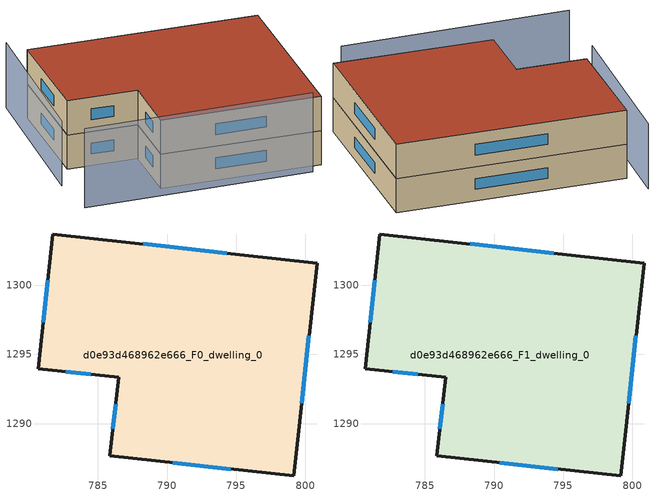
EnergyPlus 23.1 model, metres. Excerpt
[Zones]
d0e93d468962e666_F0_dwelling_0
 floor ground (EU_floor_Construction): 800.84,1301.6 799.15,1286.22 785.87,1287.67 786.49,1293.34 780.68,1293.98 781.74,1303.7 z0
 wall outside (EU_wall_Construction): 800.84,1301.6 781.74,1303.7 780.68,1293.98 786.49,1293.34 785.87,1287.67 799.15,1286.22 800.84,1301.6 z0:3
 window (EU_Window_Construction): 794.3,1302.32 788.28,1302.98 / 799.72,1291.48 800.26,1296.34 / 790.42,1287.17 794.6,1286.71 / 786.28,1291.4 786.09,1289.61 / 782.67,1293.76 784.5,1293.56 / 781.38,1300.37 781.04,1297.31 z1.03:1.97
d0e93d468962e666_F1_dwelling_0
 floor to d0e93d468962e666_F0_dwelling_0 (EU_floor_Construction): 800.84,1301.6 799.15,1286.22 785.87,1287.67 786.49,1293.34 780.68,1293.98 781.74,1303.7 z3
 wall outside (EU_wall_Construction): 800.84,1301.6 781.74,1303.7 780.68,1293.98 786.49,1293.34 785.87,1287.67 799.15,1286.22 800.84,1301.6 z3:6
 window (EU_Window_Construction): 794.3,1302.32 788.28,1302.98 / 799.72,1291.48 800.26,1296.34 / 790.42,1287.17 794.6,1286.71 / 786.28,1291.4 786.09,1289.61 / 782.67,1293.76 784.5,1293.56 / 781.38,1300.37 781.04,1297.31 z4.03:4.97
 roof outside (EU_roof_Construction): 799.15,1286.22 800.84,1301.6 781.74,1303.7 780.68,1293.98 786.49,1293.34 785.87,1287.67 z6
shading: 778.96,1287.11 798.02,1285.37 z0:6.9; 781.02,1306.13 778.99,1291.42 z0:5.7
[Building]
EU S2 Campaign: North Axis=0; Terrain=City; Solar Distribution=FullExterior
[Site:Location]
Cape.Town.Intl.AP: Latitude=-33.965; Longitude=18.602; Time Zone=2; Elevation=46
[SizingPeriod:WeatherFileDays]
AnnualSizingPeriod: Begin Month=1; Begin Day of Month=1; End Month=12; End Day of Month=31; Day of Week for Start Day=Monday; Use Weather File Daylight Saving Period=No; Use Weather File Rain and Snow Indicators=No
[MATERIAL]
EU_InternalMass_Material: Roughness=MediumRough; Thickness=0.1; Conductivity=1; Density=1800; Specific Heat=900; Thermal Absorptance=0.9; Solar Absorptance=0.7; Visible Absorptance=0.7
[MATERIAL:NOMASS] Roughness=MediumRough; Thermal Absorptance=0.9; Solar Absorptance=0.7; Visible Absorptance=0.7
Name | Thermal Resistance
EU_wall_NoMass | 0.493876
EU_roof_NoMass | 0.449382
EU_floor_NoMass | 1.25
[WINDOWMATERIAL:SIMPLEGLAZINGSYSTEM]
EU_Window_SimpleGlazing: UFactor=4.4; Solar Heat Gain Coefficient=0.85; Visible Transmittance=0.85
[CONSTRUCTION]
EU_wall_Construction: EU_wall_NoMass
EU_roof_Construction: EU_roof_NoMass
EU_floor_Construction: EU_floor_NoMass
EU_Window_Construction: EU_Window_SimpleGlazing
EU_InternalMass_Construction: EU_InternalMass_Material
[ZONE] Type=1; Multiplier=1; Ceiling Height=autocalculate; Volume=791.85; Floor Area=autocalculate; Part of Total Floor Area=Yes
d0e93d468962e666_F0_dwelling_0; d0e93d468962e666_F1_dwelling_0
[INTERNALMASS] Construction=EU_InternalMass_Construction; Surface Area=263.95
Name | Zone or ZoneList
d0e93d468962e666_F0_dwelling_0_EU_InternalMass | d0e93d468962e666_F0_dwelling_0
d0e93d468962e666_F1_dwelling_0_EU_InternalMass | d0e93d468962e666_F1_dwelling_0
[OTHEREQUIPMENT] Fuel Type=Electricity; Design Level Calculation Method=Watts/Area; Power per Zone Floor Area=1; Fraction Latent=0; Fraction Radiant=0; Fraction Lost=0; Carbon Dioxide Generation Rate=0; EndUse Subcategory=EU_Step8_InternalGains
Name | Zone or ZoneList or Space or SpaceList | Schedule
EU_Step8_InternalGain_d0e93d468962e666_F0_dwelling_0_f000 | d0e93d468962e666_F0_dwelling_0 | EU_Step8_GainSchedule_d0e93d468962e666_F0_dwelling_0_f000
EU_Step8_InternalGain_d0e93d468962e666_F1_dwelling_0_f000 | d0e93d468962e666_F1_dwelling_0 | EU_Step8_GainSchedule_d0e93d468962e666_F1_dwelling_0_f000
[ZONEVENTILATION:DESIGNFLOWRATE] Schedule=EU_AlwaysOn; Design Flow Rate Calculation Method=AirChanges/Hour; Air Changes per Hour=0.64; Ventilation Type=Natural; Fan Pressure Rise=0; Fan Total Efficiency=1; Constant Term Coefficient=1; Temperature Term Coefficient=0; Velocity Term Coefficient=0; Velocity Squared Term Coefficient=0; Minimum Indoor Temperature=-100; Maximum Indoor Temperature=100; Delta Temperature=-100; Minimum Outdoor Temperature=-100; Maximum Outdoor Temperature=100; Maximum Wind Speed=40
Name | Zone or ZoneList or Space or SpaceList
EU_ConstantAir_d0e93d468962e666_F0_dwelling_0 | d0e93d468962e666_F0_dwelling_0
EU_ConstantAir_d0e93d468962e666_F1_dwelling_0 | d0e93d468962e666_F1_dwelling_0
[HVACTEMPLATE:THERMOSTAT] Constant Heating Setpoint=20; Constant Cooling Setpoint=50
EU_HeatOnly_d0e93d468962e666_F0_dwelling_0; EU_HeatOnly_d0e93d468962e666_F1_dwelling_0
[HVACTEMPLATE:ZONE:IDEALLOADSAIRSYSTEM] System Availability Schedule=EU_AlwaysOn; Maximum Heating Supply Air Temperature=50; Minimum Cooling Supply Air Temperature=13; Maximum Heating Supply Air Humidity Ratio=0.0156; Minimum Cooling Supply Air Humidity Ratio=0.0077; Heating Limit=NoLimit; Cooling Limit=NoLimit; Heating Availability Schedule=EU_AlwaysOn; Cooling Availability Schedule=EU_CoolingOff; Dehumidification Control Type=ConstantSensibleHeatRatio; Cooling Sensible Heat Ratio=0.7; Dehumidification Setpoint=60; Humidification Control Type=None; Humidification Setpoint=30; Outdoor Air Method=None; Outdoor Air Flow Rate per Person=0.00944; Outdoor Air Flow Rate per Zone Floor Area=0; Outdoor Air Flow Rate per Zone=0; Demand Controlled Ventilation Type=None; Outdoor Air Economizer Type=NoEconomizer; Heat Recovery Type=None; Sensible Heat Recovery Effectiveness=0.7; Latent Heat Recovery Effectiveness=0.65
Name | Template Thermostat
d0e93d468962e666_F0_dwelling_0 | EU_HeatOnly_d0e93d468962e666_F0_dwelling_0
d0e93d468962e666_F1_dwelling_0 | EU_HeatOnly_d0e93d468962e666_F1_dwelling_0
[SIZING:ZONE] Zone Cooling Design Supply Air Temperature Input Method=SupplyAirTemperature; Zone Cooling Design Supply Air Temperature=13; Zone Heating Design Supply Air Temperature Input Method=SupplyAirTemperature; Zone Heating Design Supply Air Temperature=50; Zone Cooling Design Supply Air Humidity Ratio=0.008; Zone Heating Design Supply Air Humidity Ratio=0.008; Cooling Design Air Flow Method=DesignDay; Cooling Design Air Flow Rate=0; Cooling Minimum Air Flow per Zone Floor Area=0.000762; Cooling Minimum Air Flow=0; Cooling Minimum Air Flow Fraction=0.2; Heating Design Air Flow Method=DesignDay; Heating Design Air Flow Rate=0; Heating Maximum Air Flow per Zone Floor Area=0.002032; Heating Maximum Air Flow=0.141576; Heating Maximum Air Flow Fraction=0.3; Account for Dedicated Outdoor Air System=No; Dedicated Outdoor Air System Control Strategy=NeutralSupplyAir; Dedicated Outdoor Air Low Setpoint Temperature for Design=autosize; Dedicated Outdoor Air High Setpoint Temperature for Design=autosize; Zone Load Sizing Method=Sensible Load Only No Latent Load; Zone Latent Cooling Design Supply Air Humidity Ratio Input Method=HumidityRatioDifference; Zone Cooling Design Supply Air Humidity Ratio Difference=0.005; Zone Latent Heating Design Supply Air Humidity Ratio Input Method=HumidityRatioDifference; Zone Humidification Design Supply Air Humidity Ratio Difference=0.005
d0e93d468962e666_F0_dwelling_0; d0e93d468962e666_F1_dwelling_0
[SCHEDULE:CONSTANT]
Name | Hourly Value
EU_AlwaysOn | 1
EU_CoolingOff | 0
[SCHEDULE:FILE] Column Number=1; Rows to Skip at Top=0; Number of Hours of Data=8760; Column Separator=Comma; Interpolate to Timestep=No; Minutes per Item=60; Adjust Schedule for Daylight Savings=Yes
Name | File
EU_Step8_GainSchedule_d0e93d468962e666_F0_dwelling_0_f000 | ../../schedules/d0e93d468962e666/d0e93d468962e666_F0_dwelling_0_f000_gain.csv
EU_Step8_GainSchedule_d0e93d468962e666_F1_dwelling_0_f000 | ../../schedules/d0e93d468962e666/d0e93d468962e666_F1_dwelling_0_f000_gain.csv
